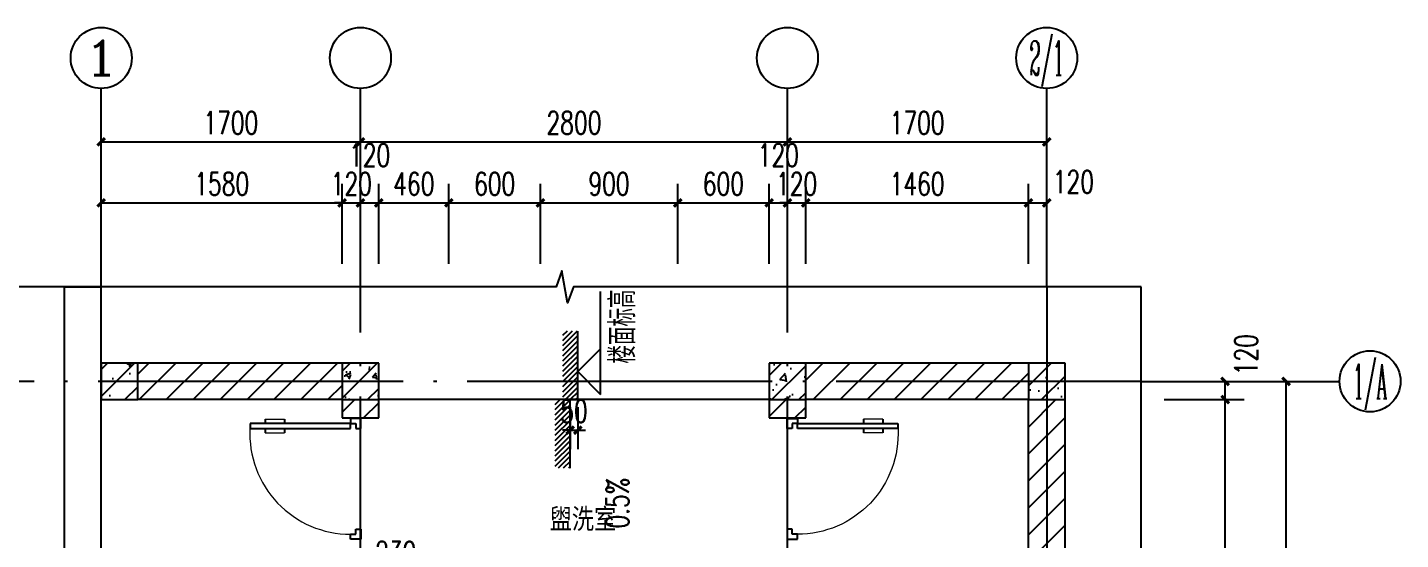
# Model space of a CAD drawing. Extents: x 14204718 to 16986381, y -1556765 to -15898.
# Drawn here: x 14931328 to 14940332, y -932006 to -928649 of the extents above; entities that cross this region are included whole.
import ezdxf
from ezdxf.enums import TextEntityAlignment as Align

# ---------------------------------------------------------------- set-up
doc = ezdxf.new("R2010")
doc.units = 0
doc.header["$LTSCALE"] = 1000
doc.header["$MEASUREMENT"] = 0
doc.linetypes.add('DOTE', pattern=[2.42, 2, -0.2, 0.02, -0.2])
for name, color, linetype in [('AXIS', 3, 'Continuous'), ('AXIS_TEXT', 7, 'Continuous'), ('COLUMN', 2, 'Continuous'), ('DIM_ELEV', 3, 'Continuous'), ('DIM_SYMB', 3, 'Continuous'), ('DOTE', 8, 'DOTE'), ('PUB_DIM', 3, 'Continuous'), ('PUB_HATCH', 8, 'Continuous'), ('PUB_TEXT', 7, 'Continuous'), ('TWT_DIM', 3, 'Continuous'), ('WALL', 9, 'Continuous'), ('WALL-PARAPET', 6, 'Continuous'), ('WINDOW', 4, 'Continuous'), ('填充', 251, 'Continuous'), ('看线', 149, 'Continuous')]:
    doc.layers.add(name, color=color, linetype=linetype)
doc.styles.add('_TCH_AXIS', font='COMPLEX', dxfattribs={"bigfont": 'GBCBIG'})
doc.styles.add('_TCH_DIM', font='SIMPLEX', dxfattribs={"bigfont": 'GBCBIG'})
doc.styles.add('_TCH_DIM_T3', font='SIMPLEX', dxfattribs={"width": 0.705882, "bigfont": 'GBCBIG'})
doc.styles.add('COMPLEX', font='COMPLEX')
doc.styles.add('YAYA', font='', dxfattribs={"width": 0.8, "height": 1})
doc.styles.get('YAYA').set_extended_font_data('SimSun')
doc.dimstyles.new('_TCH_ARCH&&50', dxfattribs={"dimtxt": 148.75, "dimasz": 50, "dimexe": 125, "dimexo": 150, "dimgap": 50, "dimtad": 1, "dimdec": 0, "dimzin": 0, "dimdsep": 46, "dimtxsty": '_TCH_DIM_T3', "dimblk": 'ARCHTICK', "dimcen": 0.09, "dimclrt": 7, "dimazin": 2, "dimtfac": 1, "dimtdec": 0, "dimtix": 1, "dimtmove": 2, "dimatfit": 3, "dimfxl": 0, "dimtolj": 1, "dimtzin": 0, "dimarcsym": 0})
doc.dimstyles.new('_TWT_ARCH&&50', dxfattribs={"dimtxt": 148.75, "dimasz": 50, "dimexe": 125, "dimexo": 150, "dimgap": 50, "dimtad": 1, "dimdec": 0, "dimzin": 0, "dimdsep": 46, "dimtxsty": '_TCH_DIM_T3', "dimblk": 'ARCHTICK', "dimcen": 0.09, "dimclrt": 7, "dimazin": 2, "dimtfac": 1, "dimtdec": 0, "dimtix": 1, "dimtmove": 2, "dimatfit": 3, "dimfxl": 0, "dimtolj": 1, "dimtzin": 0, "dimarcsym": 0})
pattern_1 = [(45, (0, 89.76), (-88.388383, 88.388383), [])]
pattern_2 = [(45, (0, 0), (-88.3883476, 88.3883476), []), (50, (0, 0), (358.6300913, -31.3760675), [37.5, -412.5]), (355, (0, 0), (-69.375667, 376.096067), [30, -330]), (100.4514, (29.9, -2.6), (289.254691, 344.719771), [31.870095, -350.571056]), (46.1842, (0, 100), (533.620524, -82.759507), [56.25, -618.75]), (96.6356, (44.47, 93.1), (467.331353, 487.058935), [47.805144, -525.8565]), (351.1842, (0, 100), (467.330973, 487.0593), [45, -495]), (21, (50, 75), (298.453526, -201.3094453), [37.5, -412.5]), (326, (50, 75), (121.657666, 362.5750225), [30, -330]), (71.4514, (74.87, 58.22), (420.111314, 161.265248), [31.870095, -350.571056]), (37.5, (0, 0), (6.0799277, 166.4469269), [0, -326, 0, -335, 0, -331.25]), (7.5, (0, 0), (131.5347687, 197.205856), [0, -191, 0, -318.5, 0, -126.25]), (327.5, (-111.5, 0), (266.9112181, -11.2774359), [0, -125, 0, -390, 0, -517.5]), (317.5, (-161.5, 0), (291.5930847, 50.052491), [0, -162.5, 0, -259, 0, -367.5])]

# ---------------------------------------------------------------- blocks, each defined once
blk = doc.blocks.new('A$C687E1119')
at = {"layer": '填充', "color": 148}
for p, q in [((100, 1778), (122, 1800)), ((100, 1710), (190, 1800)), ((100, 1643), (257, 1800)), ((100, 1576), (300, 1776)), ((100, 1508), (300, 1708)), ((100, 1441), (300, 1641)), ((100, 1374), (300, 1574)), ((100, 1306), (300, 1506)), ((100, 1239), (300, 1439)), ((100, 1172), (300, 1372)), ((100, 1104), (300, 1304)), ((100, 1037), (300, 1237)), ((100, 970), (300, 1170)), ((100, 902), (300, 1102)), ((0, 735), (300, 1035)), ((233, 900), (300, 967)), ((0, 870), (30, 900)), ((0, 802), (98, 900)), ((0, 667), (200, 867)), ((0, 600), (200, 800)), ((0, 533), (200, 733)), ((0, 465), (200, 665)), ((0, 398), (200, 598)), ((0, 331), (200, 531)), ((0, 263), (200, 463)), ((0, 196), (200, 396)), ((0, 129), (200, 329)), ((0, 61), (200, 261)), ((6, 0), (200, 194)), ((73, 0), (200, 127)), ((141, 0), (200, 59))]:
    blk.add_line(p, q, dxfattribs=at)
at = {"layer": '看线', "color": 104}
blk.add_lwpolyline([(100, 1800), (100, 900), (0, 900), (0, 0)], dxfattribs=at)
blk = doc.blocks.new('$DorLib2D$00000009')
for p, q in [((0.413, 0.905), (0.413, 0.081)), ((0.454, 0.905), (0.413, 0.905)), ((0.454, 0.081), (0.454, 0.905)), ((0.413, 0.782), (0.378, 0.782)), ((0.489, 0.782), (0.454, 0.782)), ((0.413, 0.624), (0.378, 0.624)), ((0.489, 0.624), (0.454, 0.624)), ((-0.494, 0.081), (-0.453, 0.081)), ((-0.494, -0.002), (-0.494, 0.081)), ((-0.453, 0.081), (-0.453, 0.039)), ((-0.453, 0.039), (-0.412, 0.039)), ((-0.412, 0.039), (-0.412, -0.002)), ((0.413, 0.081), (0.454, 0.081)), ((0.454, 0.039), (0.413, 0.039)), ((0.413, 0.039), (0.413, -0.002)), ((0.495, 0.081), (0.454, 0.081)), ((0.454, 0.081), (0.454, 0.039)), ((0.495, -0.002), (0.495, 0.081)), ((-0.494, -0.002), (-0.494, -0.002)), ((-0.412, -0.002), (-0.494, -0.002)), ((0.413, -0.002), (0.495, -0.002)), ((0.495, -0.002), (0.495, -0.002))]:
    blk.add_line(p, q)
at = {"lineweight": 13}
for p, q in [((0.378, 0.782), (0.378, 0.624)), ((0.489, 0.782), (0.489, 0.624))]:
    blk.add_line(p, q, dxfattribs=at)
blk.add_arc((0.372, 0.082), 0.825, 87.134, 180.0717, dxfattribs=at)
blk = doc.blocks.new('_ArchTick')
at = {"color": 0, "linetype": 'ByBlock', "const_width": 0.4}
blk.add_lwpolyline([(-0.5, -0.5), (0.5, 0.5)], dxfattribs=at)
blk = doc.blocks.new('*D428')
at = {"layer": 'AXIS', "color": 0, "lineweight": -2}
for p, q in [((14936311.8, -930199.4), (14936311.8, -929274.4)), ((14938011.8, -930199.4), (14938011.8, -929274.4)), ((14936311.8, -929399.4), (14938011.8, -929399.4))]:
    blk.add_line(p, q, dxfattribs=at)
at = {"layer": 'Defpoints', "color": 0}
for p in [(14938011.8, -929399.4), (14936311.8, -930349.4), (14938011.8, -930349.4)]:
    blk.add_point(p, dxfattribs=at)
at = {"layer": 'AXIS', "color": 0, "lineweight": -2, "xscale": 50, "yscale": 50, "zscale": 50, "rotation": 180}
blk.add_blockref('_ArchTick', (14936311.8, -929399.4), dxfattribs=at)
at = {"layer": 'AXIS', "color": 0, "lineweight": -2, "xscale": 50, "yscale": 50, "zscale": 50}
blk.add_blockref('_ArchTick', (14938011.8, -929399.4), dxfattribs=at)
at = {"layer": 'AXIS', "color": 7, "insert": (14937161.8, -929275), "char_height": 148.75, "attachment_point": 5, "style": '_TCH_DIM_T3'}
blk.add_mtext('\\A1;1700', dxfattribs=at)
blk = doc.blocks.new('*D429')
at = {"layer": 'AXIS', "color": 0, "lineweight": -2}
for p, q in [((14933511.8, -930199.4), (14933511.8, -929274.4)), ((14936311.8, -930199.4), (14936311.8, -929274.4)), ((14933511.8, -929399.4), (14936311.8, -929399.4))]:
    blk.add_line(p, q, dxfattribs=at)
at = {"layer": 'Defpoints', "color": 0}
for p in [(14936311.8, -929399.4), (14933511.8, -930349.4), (14936311.8, -930349.4)]:
    blk.add_point(p, dxfattribs=at)
at = {"layer": 'AXIS', "color": 0, "lineweight": -2, "xscale": 50, "yscale": 50, "zscale": 50, "rotation": 180}
blk.add_blockref('_ArchTick', (14933511.8, -929399.4), dxfattribs=at)
at = {"layer": 'AXIS', "color": 0, "lineweight": -2, "xscale": 50, "yscale": 50, "zscale": 50}
blk.add_blockref('_ArchTick', (14936311.8, -929399.4), dxfattribs=at)
at = {"layer": 'AXIS', "color": 7, "insert": (14934911.8, -929275), "char_height": 148.75, "attachment_point": 5, "style": '_TCH_DIM_T3'}
blk.add_mtext('\\A1;2800', dxfattribs=at)
blk = doc.blocks.new('*D430')
at = {"layer": 'AXIS', "color": 0, "lineweight": -2}
for p, q in [((14931811.8, -930199.4), (14931811.8, -929274.4)), ((14933511.8, -930199.4), (14933511.8, -929274.4)), ((14931811.8, -929399.4), (14933511.8, -929399.4))]:
    blk.add_line(p, q, dxfattribs=at)
at = {"layer": 'Defpoints', "color": 0}
for p in [(14933511.8, -929399.4), (14931811.8, -930349.4), (14933511.8, -930349.4)]:
    blk.add_point(p, dxfattribs=at)
at = {"layer": 'AXIS', "color": 0, "lineweight": -2, "xscale": 50, "yscale": 50, "zscale": 50, "rotation": 180}
blk.add_blockref('_ArchTick', (14931811.8, -929399.4), dxfattribs=at)
at = {"layer": 'AXIS', "color": 0, "lineweight": -2, "xscale": 50, "yscale": 50, "zscale": 50}
blk.add_blockref('_ArchTick', (14933511.8, -929399.4), dxfattribs=at)
at = {"layer": 'AXIS', "color": 7, "insert": (14932661.8, -929275), "char_height": 148.75, "attachment_point": 5, "style": '_TCH_DIM_T3'}
blk.add_mtext('\\A1;1700', dxfattribs=at)
blk = doc.blocks.new('*D431')
at = {"layer": 'AXIS', "color": 0, "lineweight": -2}
for p, q in [((14937891.8, -930199.4), (14937891.8, -929674.4)), ((14938011.8, -930199.4), (14938011.8, -929674.4)), ((14937891.8, -929799.4), (14938011.8, -929799.4))]:
    blk.add_line(p, q, dxfattribs=at)
at = {"layer": 'Defpoints', "color": 0}
for p in [(14938011.8, -929799.4), (14937891.8, -930349.4), (14938011.8, -930349.4)]:
    blk.add_point(p, dxfattribs=at)
at = {"layer": 'AXIS', "color": 0, "lineweight": -2, "xscale": 50, "yscale": 50, "zscale": 50, "rotation": 180}
blk.add_blockref('_ArchTick', (14937891.8, -929799.4), dxfattribs=at)
at = {"layer": 'AXIS', "color": 0, "lineweight": -2, "xscale": 50, "yscale": 50, "zscale": 50}
blk.add_blockref('_ArchTick', (14938011.8, -929799.4), dxfattribs=at)
at = {"layer": 'AXIS', "color": 7, "insert": (14938186.8, -929661.9), "char_height": 148.75, "attachment_point": 5, "style": '_TCH_DIM_T3'}
blk.add_mtext('\\A1;120', dxfattribs=at)
blk = doc.blocks.new('*D432')
at = {"layer": 'AXIS', "color": 0, "lineweight": -2}
for p, q in [((14936431.8, -930199.4), (14936431.8, -929674.4)), ((14937891.8, -930199.4), (14937891.8, -929674.4)), ((14936431.8, -929799.4), (14937891.8, -929799.4))]:
    blk.add_line(p, q, dxfattribs=at)
at = {"layer": 'Defpoints', "color": 0}
for p in [(14937891.8, -929799.4), (14936431.8, -930349.4), (14937891.8, -930349.4)]:
    blk.add_point(p, dxfattribs=at)
at = {"layer": 'AXIS', "color": 0, "lineweight": -2, "xscale": 50, "yscale": 50, "zscale": 50, "rotation": 180}
blk.add_blockref('_ArchTick', (14936431.8, -929799.4), dxfattribs=at)
at = {"layer": 'AXIS', "color": 0, "lineweight": -2, "xscale": 50, "yscale": 50, "zscale": 50}
blk.add_blockref('_ArchTick', (14937891.8, -929799.4), dxfattribs=at)
at = {"layer": 'AXIS', "color": 7, "insert": (14937161.8, -929675), "char_height": 148.75, "attachment_point": 5, "style": '_TCH_DIM_T3'}
blk.add_mtext('\\A1;1460', dxfattribs=at)
blk = doc.blocks.new('*D433')
at = {"layer": 'AXIS', "color": 0, "lineweight": -2}
for p, q in [((14936311.8, -930199.4), (14936311.8, -929674.4)), ((14936431.8, -930199.4), (14936431.8, -929674.4)), ((14936311.8, -929799.4), (14936261.8, -929799.4)), ((14936311.8, -929799.4), (14936431.8, -929799.4)), ((14936431.8, -929799.4), (14936481.8, -929799.4))]:
    blk.add_line(p, q, dxfattribs=at)
at = {"layer": 'Defpoints', "color": 0}
for p in [(14936431.8, -929799.4), (14936311.8, -930349.4), (14936431.8, -930349.4)]:
    blk.add_point(p, dxfattribs=at)
at = {"layer": 'AXIS', "color": 0, "lineweight": -2, "xscale": 50, "yscale": 50, "zscale": 50}
blk.add_blockref('_ArchTick', (14936311.8, -929799.4), dxfattribs=at)
at = {"layer": 'AXIS', "color": 0, "lineweight": -2, "xscale": 50, "yscale": 50, "zscale": 50, "rotation": 180}
blk.add_blockref('_ArchTick', (14936431.8, -929799.4), dxfattribs=at)
at = {"layer": 'AXIS', "color": 7, "insert": (14936371.8, -929675), "char_height": 148.75, "attachment_point": 5, "style": '_TCH_DIM_T3'}
blk.add_mtext('\\A1;120', dxfattribs=at)
blk = doc.blocks.new('*D434')
at = {"layer": 'AXIS', "color": 0, "lineweight": -2}
for p, q in [((14936191.8, -930199.4), (14936191.8, -929674.4)), ((14936311.8, -930199.4), (14936311.8, -929674.4)), ((14936191.8, -929799.4), (14936311.8, -929799.4))]:
    blk.add_line(p, q, dxfattribs=at)
at = {"layer": 'Defpoints', "color": 0}
for p in [(14936311.8, -929799.4), (14936191.8, -930349.4), (14936311.8, -930349.4)]:
    blk.add_point(p, dxfattribs=at)
at = {"layer": 'AXIS', "color": 0, "lineweight": -2, "xscale": 50, "yscale": 50, "zscale": 50, "rotation": 180}
blk.add_blockref('_ArchTick', (14936191.8, -929799.4), dxfattribs=at)
at = {"layer": 'AXIS', "color": 0, "lineweight": -2, "xscale": 50, "yscale": 50, "zscale": 50}
blk.add_blockref('_ArchTick', (14936311.8, -929799.4), dxfattribs=at)
at = {"layer": 'AXIS', "color": 7, "insert": (14936251.8, -929486.9), "char_height": 148.75, "attachment_point": 5, "style": '_TCH_DIM_T3'}
blk.add_mtext('\\A1;120', dxfattribs=at)
blk = doc.blocks.new('*D435')
at = {"layer": 'AXIS', "color": 0, "lineweight": -2}
for p, q in [((14935591.8, -930199.4), (14935591.8, -929674.4)), ((14936191.8, -930199.4), (14936191.8, -929674.4)), ((14935591.8, -929799.4), (14936191.8, -929799.4))]:
    blk.add_line(p, q, dxfattribs=at)
at = {"layer": 'Defpoints', "color": 0}
for p in [(14936191.8, -929799.4), (14935591.8, -930349.4), (14936191.8, -930349.4)]:
    blk.add_point(p, dxfattribs=at)
at = {"layer": 'AXIS', "color": 0, "lineweight": -2, "xscale": 50, "yscale": 50, "zscale": 50, "rotation": 180}
blk.add_blockref('_ArchTick', (14935591.8, -929799.4), dxfattribs=at)
at = {"layer": 'AXIS', "color": 0, "lineweight": -2, "xscale": 50, "yscale": 50, "zscale": 50}
blk.add_blockref('_ArchTick', (14936191.8, -929799.4), dxfattribs=at)
at = {"layer": 'AXIS', "color": 7, "insert": (14935891.8, -929675), "char_height": 148.75, "attachment_point": 5, "style": '_TCH_DIM_T3'}
blk.add_mtext('\\A1;600', dxfattribs=at)
blk = doc.blocks.new('*D436')
at = {"layer": 'AXIS', "color": 0, "lineweight": -2}
for p, q in [((14934691.8, -930199.4), (14934691.8, -929674.4)), ((14935591.8, -930199.4), (14935591.8, -929674.4)), ((14934691.8, -929799.4), (14935591.8, -929799.4))]:
    blk.add_line(p, q, dxfattribs=at)
at = {"layer": 'Defpoints', "color": 0}
for p in [(14935591.8, -929799.4), (14934691.8, -930349.4), (14935591.8, -930349.4)]:
    blk.add_point(p, dxfattribs=at)
at = {"layer": 'AXIS', "color": 0, "lineweight": -2, "xscale": 50, "yscale": 50, "zscale": 50, "rotation": 180}
blk.add_blockref('_ArchTick', (14934691.8, -929799.4), dxfattribs=at)
at = {"layer": 'AXIS', "color": 0, "lineweight": -2, "xscale": 50, "yscale": 50, "zscale": 50}
blk.add_blockref('_ArchTick', (14935591.8, -929799.4), dxfattribs=at)
at = {"layer": 'AXIS', "color": 7, "insert": (14935141.8, -929675), "char_height": 148.75, "attachment_point": 5, "style": '_TCH_DIM_T3'}
blk.add_mtext('\\A1;900', dxfattribs=at)
blk = doc.blocks.new('*D437')
at = {"layer": 'AXIS', "color": 0, "lineweight": -2}
for p, q in [((14934091.8, -930199.4), (14934091.8, -929674.4)), ((14934691.8, -930199.4), (14934691.8, -929674.4)), ((14934091.8, -929799.4), (14934691.8, -929799.4))]:
    blk.add_line(p, q, dxfattribs=at)
at = {"layer": 'Defpoints', "color": 0}
for p in [(14934691.8, -929799.4), (14934091.8, -930349.4), (14934691.8, -930349.4)]:
    blk.add_point(p, dxfattribs=at)
at = {"layer": 'AXIS', "color": 0, "lineweight": -2, "xscale": 50, "yscale": 50, "zscale": 50, "rotation": 180}
blk.add_blockref('_ArchTick', (14934091.8, -929799.4), dxfattribs=at)
at = {"layer": 'AXIS', "color": 0, "lineweight": -2, "xscale": 50, "yscale": 50, "zscale": 50}
blk.add_blockref('_ArchTick', (14934691.8, -929799.4), dxfattribs=at)
at = {"layer": 'AXIS', "color": 7, "insert": (14934391.8, -929675), "char_height": 148.75, "attachment_point": 5, "style": '_TCH_DIM_T3'}
blk.add_mtext('\\A1;600', dxfattribs=at)
blk = doc.blocks.new('*D438')
at = {"layer": 'AXIS', "color": 0, "lineweight": -2}
for p, q in [((14933631.8, -930199.4), (14933631.8, -929674.4)), ((14934091.8, -930199.4), (14934091.8, -929674.4)), ((14933631.8, -929799.4), (14934091.8, -929799.4))]:
    blk.add_line(p, q, dxfattribs=at)
at = {"layer": 'Defpoints', "color": 0}
for p in [(14934091.8, -929799.4), (14933631.8, -930349.4), (14934091.8, -930349.4)]:
    blk.add_point(p, dxfattribs=at)
at = {"layer": 'AXIS', "color": 0, "lineweight": -2, "xscale": 50, "yscale": 50, "zscale": 50, "rotation": 180}
blk.add_blockref('_ArchTick', (14933631.8, -929799.4), dxfattribs=at)
at = {"layer": 'AXIS', "color": 0, "lineweight": -2, "xscale": 50, "yscale": 50, "zscale": 50}
blk.add_blockref('_ArchTick', (14934091.8, -929799.4), dxfattribs=at)
at = {"layer": 'AXIS', "color": 7, "insert": (14933861.8, -929675), "char_height": 148.75, "attachment_point": 5, "style": '_TCH_DIM_T3'}
blk.add_mtext('\\A1;460', dxfattribs=at)
blk = doc.blocks.new('*D439')
at = {"layer": 'AXIS', "color": 0, "lineweight": -2}
for p, q in [((14933511.8, -930199.4), (14933511.8, -929674.4)), ((14933631.8, -930199.4), (14933631.8, -929674.4)), ((14933511.8, -929799.4), (14933631.8, -929799.4))]:
    blk.add_line(p, q, dxfattribs=at)
at = {"layer": 'Defpoints', "color": 0}
for p in [(14933631.8, -929799.4), (14933511.8, -930349.4), (14933631.8, -930349.4)]:
    blk.add_point(p, dxfattribs=at)
at = {"layer": 'AXIS', "color": 0, "lineweight": -2, "xscale": 50, "yscale": 50, "zscale": 50, "rotation": 180}
blk.add_blockref('_ArchTick', (14933511.8, -929799.4), dxfattribs=at)
at = {"layer": 'AXIS', "color": 0, "lineweight": -2, "xscale": 50, "yscale": 50, "zscale": 50}
blk.add_blockref('_ArchTick', (14933631.8, -929799.4), dxfattribs=at)
at = {"layer": 'AXIS', "color": 7, "insert": (14933571.8, -929486.9), "char_height": 148.75, "attachment_point": 5, "style": '_TCH_DIM_T3'}
blk.add_mtext('\\A1;120', dxfattribs=at)
blk = doc.blocks.new('*D440')
at = {"layer": 'AXIS', "color": 0, "lineweight": -2}
for p, q in [((14933391.8, -930199.4), (14933391.8, -929674.4)), ((14933511.8, -930199.4), (14933511.8, -929674.4)), ((14933391.8, -929799.4), (14933341.8, -929799.4)), ((14933391.8, -929799.4), (14933511.8, -929799.4)), ((14933511.8, -929799.4), (14933561.8, -929799.4))]:
    blk.add_line(p, q, dxfattribs=at)
at = {"layer": 'Defpoints', "color": 0}
for p in [(14933511.8, -929799.4), (14933391.8, -930349.4), (14933511.8, -930349.4)]:
    blk.add_point(p, dxfattribs=at)
at = {"layer": 'AXIS', "color": 0, "lineweight": -2, "xscale": 50, "yscale": 50, "zscale": 50}
blk.add_blockref('_ArchTick', (14933391.8, -929799.4), dxfattribs=at)
at = {"layer": 'AXIS', "color": 0, "lineweight": -2, "xscale": 50, "yscale": 50, "zscale": 50, "rotation": 180}
blk.add_blockref('_ArchTick', (14933511.8, -929799.4), dxfattribs=at)
at = {"layer": 'AXIS', "color": 7, "insert": (14933451.8, -929675), "char_height": 148.75, "attachment_point": 5, "style": '_TCH_DIM_T3'}
blk.add_mtext('\\A1;120', dxfattribs=at)
blk = doc.blocks.new('*D441')
at = {"layer": 'AXIS', "color": 0, "lineweight": -2}
for p, q in [((14931811.8, -930199.4), (14931811.8, -929674.4)), ((14933391.8, -930199.4), (14933391.8, -929674.4)), ((14931811.8, -929799.4), (14933391.8, -929799.4))]:
    blk.add_line(p, q, dxfattribs=at)
at = {"layer": 'Defpoints', "color": 0}
for p in [(14933391.8, -929799.4), (14931811.8, -930349.4), (14933391.8, -930349.4)]:
    blk.add_point(p, dxfattribs=at)
at = {"layer": 'AXIS', "color": 0, "lineweight": -2, "xscale": 50, "yscale": 50, "zscale": 50, "rotation": 180}
blk.add_blockref('_ArchTick', (14931811.8, -929799.4), dxfattribs=at)
at = {"layer": 'AXIS', "color": 0, "lineweight": -2, "xscale": 50, "yscale": 50, "zscale": 50}
blk.add_blockref('_ArchTick', (14933391.8, -929799.4), dxfattribs=at)
at = {"layer": 'AXIS', "color": 7, "insert": (14932601.8, -929675), "char_height": 148.75, "attachment_point": 5, "style": '_TCH_DIM_T3'}
blk.add_mtext('\\A1;1580', dxfattribs=at)
blk = doc.blocks.new('*D449')
at = {"layer": 'AXIS', "color": 0, "lineweight": -2}
for p, q in [((14938781.8, -930969.4), (14939706.8, -930969.4)), ((14939581.8, -936069.4), (14939581.8, -930969.4)), ((14938781.8, -936069.4), (14939706.8, -936069.4))]:
    blk.add_line(p, q, dxfattribs=at)
at = {"layer": 'Defpoints', "color": 0}
for p in [(14938631.8, -930969.4), (14939581.8, -930969.4), (14938631.8, -936069.4)]:
    blk.add_point(p, dxfattribs=at)
at = {"layer": 'AXIS', "color": 0, "lineweight": -2, "xscale": 50, "yscale": 50, "zscale": 50}
for p, rotation in [((14939581.8, -930969.4), 90), ((14939581.8, -936069.4), 270)]:
    blk.add_blockref('_ArchTick', p, dxfattribs=dict(at, rotation=rotation))
at = {"layer": 'AXIS', "color": 7, "insert": (14939457.4, -933519.4), "char_height": 148.75, "attachment_point": 5, "rotation": 90, "style": '_TCH_DIM_T3'}
blk.add_mtext('\\A1;5100', dxfattribs=at)
blk = doc.blocks.new('*D456')
at = {"layer": 'AXIS', "color": 0, "lineweight": -2}
for p, q in [((14938781.8, -931089.4), (14939306.8, -931089.4)), ((14939181.8, -933549.4), (14939181.8, -931089.4)), ((14938781.8, -933549.4), (14939306.8, -933549.4))]:
    blk.add_line(p, q, dxfattribs=at)
at = {"layer": 'Defpoints', "color": 0}
for p in [(14938631.8, -931089.4), (14939181.8, -931089.4), (14938631.8, -933549.4)]:
    blk.add_point(p, dxfattribs=at)
at = {"layer": 'AXIS', "color": 0, "lineweight": -2, "xscale": 50, "yscale": 50, "zscale": 50}
for p, rotation in [((14939181.8, -931089.4), 90), ((14939181.8, -933549.4), 270)]:
    blk.add_blockref('_ArchTick', p, dxfattribs=dict(at, rotation=rotation))
at = {"layer": 'AXIS', "color": 7, "insert": (14939057.4, -932319.4), "char_height": 148.75, "attachment_point": 5, "rotation": 90, "style": '_TCH_DIM_T3'}
blk.add_mtext('\\A1;2460', dxfattribs=at)
blk = doc.blocks.new('*D457')
at = {"layer": 'AXIS', "color": 0, "lineweight": -2}
for p, q in [((14938781.8, -930969.4), (14939306.8, -930969.4)), ((14939181.8, -931089.4), (14939181.8, -930969.4)), ((14938781.8, -931089.4), (14939306.8, -931089.4))]:
    blk.add_line(p, q, dxfattribs=at)
at = {"layer": 'Defpoints', "color": 0}
for p in [(14938631.8, -930969.4), (14939181.8, -930969.4), (14938631.8, -931089.4)]:
    blk.add_point(p, dxfattribs=at)
at = {"layer": 'AXIS', "color": 0, "lineweight": -2, "xscale": 50, "yscale": 50, "zscale": 50}
for p, rotation in [((14939181.8, -930969.4), 90), ((14939181.8, -931089.4), 270)]:
    blk.add_blockref('_ArchTick', p, dxfattribs=dict(at, rotation=rotation))
at = {"layer": 'AXIS', "color": 7, "insert": (14939319.3, -930794.4), "char_height": 148.75, "attachment_point": 5, "rotation": 90, "style": '_TCH_DIM_T3'}
blk.add_mtext('\\A1;120', dxfattribs=at)
blk = doc.blocks.new('*D472')
at = {"layer": 'Defpoints', "color": 0}
for p in [(14934886.8, -930989.4), (14934936.8, -930989.4), (14934936.8, -931289.4)]:
    blk.add_point(p, dxfattribs=at)
at = {"layer": 'PUB_DIM', "color": 0, "lineweight": -2}
for p, q in [((14934886.8, -931139.4), (14934886.8, -931414.4)), ((14934936.8, -931139.4), (14934936.8, -931414.4)), ((14934886.8, -931289.4), (14934836.8, -931289.4)), ((14934886.8, -931289.4), (14934936.8, -931289.4)), ((14934936.8, -931289.4), (14934986.8, -931289.4))]:
    blk.add_line(p, q, dxfattribs=at)
at = {"layer": 'PUB_DIM', "color": 0, "lineweight": -2, "xscale": 50, "yscale": 50, "zscale": 50}
blk.add_blockref('_ArchTick', (14934886.8, -931289.4), dxfattribs=at)
at = {"layer": 'PUB_DIM', "color": 0, "lineweight": -2, "xscale": 50, "yscale": 50, "zscale": 50, "rotation": 180}
blk.add_blockref('_ArchTick', (14934936.8, -931289.4), dxfattribs=at)
at = {"layer": 'PUB_DIM', "color": 7, "insert": (14934911.8, -931165), "char_height": 148.75, "attachment_point": 5, "style": '_TCH_DIM_T3'}
blk.add_mtext('\\A1;50', dxfattribs=at)
blk = doc.blocks.new('*D477')
at = {"layer": 'Defpoints', "color": 0}
for p in [(14933861.8, -932230.2), (14933631.8, -932671.4), (14933861.8, -932671.4)]:
    blk.add_point(p, dxfattribs=at)
at = {"layer": 'TWT_DIM', "color": 0, "lineweight": -2}
for p, q in [((14933631.8, -932521.4), (14933631.8, -932105.2)), ((14933861.8, -932521.4), (14933861.8, -932105.2)), ((14933631.8, -932230.2), (14933861.8, -932230.2))]:
    blk.add_line(p, q, dxfattribs=at)
at = {"layer": 'TWT_DIM', "color": 0, "lineweight": -2, "xscale": 50, "yscale": 50, "zscale": 50, "rotation": 180}
blk.add_blockref('_ArchTick', (14933631.8, -932230.2), dxfattribs=at)
at = {"layer": 'TWT_DIM', "color": 0, "lineweight": -2, "xscale": 50, "yscale": 50, "zscale": 50}
blk.add_blockref('_ArchTick', (14933861.8, -932230.2), dxfattribs=at)
at = {"layer": 'TWT_DIM', "color": 7, "insert": (14933743, -932092.7), "char_height": 148.75, "attachment_point": 5, "style": '_TCH_DIM_T3'}
blk.add_mtext('\\A1;230', dxfattribs=at)
blk = doc.blocks.new('_AXISO')
blk.add_circle((0, 0), 0.5)
at = {"layer": 'AXIS_TEXT', "style": 'COMPLEX', "width": 1.041667}
blk.add_attdef('A', text='', height=0.56, dxfattribs=at).set_placement((-0.25, -0.28), (0.25, -0.28), align=Align.FIT)

msp = doc.modelspace()

# ---------------------------------------------------------------- hatches: boundary and pattern name
at = {"layer": 'PUB_HATCH'}
h = msp.add_hatch(dxfattribs=at)
h.set_pattern_fill('钢筋混凝土', color=256, scale=50, style=0)
h.set_pattern_definition(pattern_2)
h.paths.add_polyline_path([(14931811.8, -931089.4), (14932051.8, -931089.4), (14932051.8, -930849.4), (14931811.8, -930849.4)])
h = msp.add_hatch(dxfattribs=at)
h.set_pattern_fill('普通砖', color=256, scale=50, style=0)
h.set_pattern_definition(pattern_1)
h.paths.add_polyline_path([(14932051.8, -930849.4), (14932051.8, -931089.4), (14933391.8, -931089.4), (14933391.8, -930849.4)])
h = msp.add_hatch(dxfattribs=at)
h.set_pattern_fill('钢筋混凝土', color=256, scale=50, style=0)
h.set_pattern_definition(pattern_2)
h.paths.add_polyline_path([(14933391.8, -931089.4), (14933631.8, -931089.4), (14933631.8, -930849.4), (14933391.8, -930849.4)])
h = msp.add_hatch(dxfattribs=at)
h.set_pattern_fill('钢筋混凝土', color=256, scale=50, style=0)
h.set_pattern_definition(pattern_2)
h.paths.add_polyline_path([(14936191.8, -931089.4), (14936431.8, -931089.4), (14936431.8, -930849.4), (14936191.8, -930849.4)])
h = msp.add_hatch(dxfattribs=at)
h.set_pattern_fill('普通砖', color=256, scale=50, style=0)
h.set_pattern_definition(pattern_1)
h.paths.add_polyline_path([(14936431.8, -930849.4), (14936431.8, -931089.4), (14937891.8, -931089.4), (14937891.8, -930849.4)])
h = msp.add_hatch(dxfattribs=at)
h.set_pattern_fill('钢筋混凝土', color=256, scale=50, style=0)
h.set_pattern_definition(pattern_2)
h.paths.add_polyline_path([(14937891.8, -931089.4), (14938131.8, -931089.4), (14938131.8, -930849.4), (14937891.8, -930849.4)])
h = msp.add_hatch(dxfattribs=at)
h.set_pattern_fill('普通砖', color=256, scale=50, style=0)
h.set_pattern_definition(pattern_1)
h.paths.add_polyline_path([(14933631.8, -931089.4), (14933391.8, -931089.4), (14933391.8, -931209.4), (14933631.8, -931209.4)])
h = msp.add_hatch(dxfattribs=at)
h.set_pattern_fill('普通砖', color=256, scale=50, style=0)
h.set_pattern_definition(pattern_1)
h.paths.add_polyline_path([(14936431.8, -931089.4), (14936191.8, -931089.4), (14936191.8, -931209.4), (14936431.8, -931209.4)])
h = msp.add_hatch(dxfattribs=at)
h.set_pattern_fill('普通砖', color=256, scale=50, style=0)
h.set_pattern_definition(pattern_1)
h.paths.add_polyline_path([(14938131.8, -931089.4), (14937891.8, -931089.4), (14937891.8, -936069.4), (14938131.8, -936069.4)])

# ---------------------------------------------------------------- linework, layer by layer
at = {"layer": 'AXIS'}
for p, q in [((14931811.8, -930349.4), (14931811.8, -929049.4)), ((14933511.8, -930349.4), (14933511.8, -929049.4)), ((14936311.8, -930349.4), (14936311.8, -929049.4)), ((14938011.8, -930349.4), (14938011.8, -929049.4)), ((14938631.8, -930969.4), (14939931.8, -930969.4))]:
    msp.add_line(p, q, dxfattribs=at)
at = {"layer": 'COLUMN'}
for p, q in [((14932051.8, -930849.4), (14931811.8, -930849.4)), ((14931811.8, -930849.4), (14931811.8, -931089.4)), ((14932051.8, -931089.4), (14932051.8, -930849.4)), ((14933631.8, -930849.4), (14933391.8, -930849.4)), ((14933391.8, -930849.4), (14933391.8, -931089.4)), ((14933631.8, -931089.4), (14933631.8, -930849.4)), ((14936431.8, -930849.4), (14936191.8, -930849.4)), ((14936191.8, -930849.4), (14936191.8, -931089.4)), ((14936431.8, -931089.4), (14936431.8, -930849.4)), ((14938131.8, -930849.4), (14937891.8, -930849.4)), ((14937891.8, -930849.4), (14937891.8, -931089.4)), ((14938131.8, -931089.4), (14938131.8, -930849.4)), ((14931811.8, -931089.4), (14932051.8, -931089.4)), ((14933391.8, -931089.4), (14933631.8, -931089.4)), ((14936191.8, -931089.4), (14936431.8, -931089.4)), ((14937891.8, -931089.4), (14938131.8, -931089.4))]:
    msp.add_line(p, q, dxfattribs=at)
at = {"layer": 'DIM_ELEV'}
for p, q in [((14935086.8, -931055.8), (14935086.8, -930380.1)), ((14934936.8, -930905.8), (14935086.8, -930755.8)), ((14934936.8, -930905.8), (14935086.8, -931055.8))]:
    msp.add_line(p, q, dxfattribs=at)
at = {"layer": 'DIM_SYMB'}
for points in [[(14938631.8, -930349.4), (14934908, -930349.4), (14934869.8, -930454.4), (14934832.8, -930244.4), (14934795.5, -930349.4), (14931071.8, -930349.4)], [(14938631.8, -936809.4), (14938631.8, -933635.7), (14938526.8, -933597.4), (14938736.8, -933560.4), (14938631.8, -933523.2), (14938631.8, -930349.4)]]:
    msp.add_lwpolyline(points, dxfattribs=at)
msp.add_lwpolyline([(14935324.4, -931465, 0, 0, 0), (14935324.4, -931915, 40, 0, 0), (14935324.4, -932065, 0, 0, 0)], format="xyseb", dxfattribs=at)
at = {"layer": 'DOTE'}
for p, q in [((14931811.8, -936809.4, 400), (14931811.8, -930349.4, 400)), ((14933511.8, -933069.4, 400), (14933511.8, -930349.4, 400)), ((14936311.8, -933069.4, 400), (14936311.8, -930349.4, 400)), ((14938011.8, -930349.4, 400), (14938011.8, -936809.4, 400)), ((14938631.8, -930969.4, 400), (14931071.8, -930969.4, 400))]:
    msp.add_line(p, q, dxfattribs=at)
at = {"layer": 'WALL'}
for p, q in [((14933391.8, -930849.4), (14932051.8, -930849.4)), ((14937891.8, -930849.4), (14936431.8, -930849.4)), ((14933391.8, -931089.4), (14932051.8, -931089.4)), ((14933391.8, -931089.4), (14933391.8, -931209.4)), ((14933631.8, -931209.4), (14933631.8, -931089.4)), ((14936191.8, -931089.4), (14936191.8, -931209.4)), ((14936431.8, -931209.4), (14936431.8, -931089.4)), ((14937891.8, -931089.4), (14936431.8, -931089.4)), ((14937891.8, -936069.4), (14937891.8, -931089.4)), ((14938131.8, -936069.4), (14938131.8, -931089.4)), ((14933391.8, -931209.4), (14933631.8, -931209.4)), ((14936191.8, -931209.4), (14936431.8, -931209.4))]:
    msp.add_line(p, q, dxfattribs=at)
at = {"layer": 'WALL-PARAPET'}
for p, q in [((14931571.8, -930969.4), (14931571.8, -930349.4)), ((14931571.8, -930349.4), (14931811.8, -930349.4)), ((14931811.8, -930849.4), (14931811.8, -930349.4)), ((14931571.8, -936309.4), (14931571.8, -930969.4)), ((14931811.8, -936069.4), (14931811.8, -931089.4))]:
    msp.add_line(p, q, dxfattribs=at)
at = {"layer": 'WINDOW'}
msp.add_line((14936191.8, -931089.4, 400), (14933631.8, -931089.4, 400), dxfattribs=at)

# ---------------------------------------------------------------- block references
at = {"extrusion": (0, 0, -1), "xscale": -0.5, "yscale": 0.5, "zscale": -0.5, "rotation": 180}
msp.add_blockref('A$C687E1119', (-14934936.8, -930639.4, -400), dxfattribs=at)
at = {"layer": 'AXIS'}
ref = msp.add_blockref('_AXISO', (14931811.8, -928849.4), dxfattribs=dict(at, xscale=400, yscale=400, zscale=400))
ref.add_attrib('A', '1', dxfattribs={"layer": 'AXIS_TEXT', "ltscale": 0.5, "height": 226.3, "style": '_TCH_AXIS', "width": 2.333333}).set_placement((14931698.6, -928962.5), (14931924.9, -928962.5), align=Align.FIT)
at = {"layer": 'AXIS', "xscale": 400, "yscale": 400, "zscale": 400}
for p in [(14933511.8, -928849.4), (14936311.8, -928849.4)]:
    msp.add_blockref('_AXISO', p, dxfattribs=at)
at = {"layer": 'AXIS'}
ref = msp.add_blockref('_AXISO', (14938011.8, -928849.4), dxfattribs=dict(at, xscale=400, yscale=400, zscale=400))
ref.add_attrib('A', '2/1', dxfattribs={"layer": 'AXIS_TEXT', "ltscale": 0.5, "height": 226.27, "style": '_TCH_AXIS', "width": 0.411765}).set_placement((14937898.6, -928962.5), (14938124.9, -928962.5), align=Align.FIT)
ref = msp.add_blockref('_AXISO', (14940131.8, -930969.4), dxfattribs=dict(at, xscale=400, yscale=400, zscale=400))
ref.add_attrib('A', '1/A', dxfattribs={"layer": 'AXIS_TEXT', "ltscale": 0.5, "height": 226.27, "style": '_TCH_AXIS', "width": 0.381818}).set_placement((14940018.6, -931082.5), (14940244.9, -931082.5), align=Align.FIT)
at = {"layer": 'WINDOW', "xscale": 800, "zscale": 800, "rotation": 90}
for p, yscale in [((14933511.8, -931609.4), 800), ((14936311.8, -931609.4), -800)]:
    msp.add_blockref('$DorLib2D$00000009', p, dxfattribs=dict(at, yscale=yscale))

# ---------------------------------------------------------------- texts
at = {"layer": 'PUB_TEXT', "style": '_TCH_DIM'}
msp.add_text('楼面标高', height=168.79, rotation=90, dxfattribs=at).set_placement((14935314.3, -930853))
at = {"layer": 'PUB_TEXT', "style": '_TCH_DIM', "width": 0.705882}
msp.add_text('0.5%%%', height=148.75, rotation=90, dxfattribs=at).set_placement((14935271.9, -931935))
at = {"layer": 'PUB_TEXT', "style": 'YAYA', "width": 0.8}
msp.add_text('盥洗室', height=132.91, dxfattribs=at).set_placement((14934753.2, -931936.6, 400))

# ---------------------------------------------------------------- dimensions: what is measured, and where the dimension line sits
at = {"layer": 'AXIS'}
for p1, p2, distance, text, picture, middle in [((14931811.8, -930349.4), (14933511.8, -930349.4), 950, '1700', '*D430', (14932661.8, -929275)), ((14933511.8, -930349.4), (14936311.8, -930349.4), 950, '2800', '*D429', (14934911.8, -929275)), ((14936311.8, -930349.4), (14938011.8, -930349.4), 950, '1700', '*D428', (14937161.8, -929275)), ((14931811.8, -930349.4), (14933391.8, -930349.4), 550, '1580', '*D441', (14932601.8, -929675)), ((14933391.8, -930349.4), (14933511.8, -930349.4), 550, '120', '*D440', (14933451.8, -929675)), ((14933631.8, -930349.4), (14934091.8, -930349.4), 550, '460', '*D438', (14933861.8, -929675)), ((14934091.8, -930349.4), (14934691.8, -930349.4), 550, '600', '*D437', (14934391.8, -929675)), ((14934691.8, -930349.4), (14935591.8, -930349.4), 550, '900', '*D436', (14935141.8, -929675)), ((14935591.8, -930349.4), (14936191.8, -930349.4), 550, '600', '*D435', (14935891.8, -929675)), ((14936311.8, -930349.4), (14936431.8, -930349.4), 550, '120', '*D433', (14936371.8, -929675)), ((14936431.8, -930349.4), (14937891.8, -930349.4), 550, '1460', '*D432', (14937161.8, -929675)), ((14938631.8, -936069.4), (14938631.8, -930969.4), -950, '5100', '*D449', (14939457.4, -933519.4)), ((14938631.8, -933549.4), (14938631.8, -931089.4), -550, '2460', '*D456', (14939057.4, -932319.4))]:
    dim = msp.add_aligned_dim(p1=p1, p2=p2, distance=distance, text=text, dimstyle='_TCH_ARCH&&50', dxfattribs=at)
    dim.commit()
    dim.dimension.update_dxf_attribs({"geometry": picture, "text_midpoint": middle})
for base, p1, p2, angle, picture, middle in [((14933631.8, -929799.4), (14933511.8, -930349.4), (14933631.8, -930349.4), 0, '*D439', (14933571.8, -929486.9)), ((14936311.8, -929799.4), (14936191.8, -930349.4), (14936311.8, -930349.4), 0, '*D434', (14936251.8, -929486.9)), ((14938011.8, -929799.4), (14937891.8, -930349.4), (14938011.8, -930349.4), 0, '*D431', (14938186.8, -929661.9)), ((14939181.8, -930969.4), (14938631.8, -931089.4), (14938631.8, -930969.4), 90, '*D457', (14939319.3, -930794.4))]:
    dim = msp.add_linear_dim(base=base, p1=p1, p2=p2, angle=angle, text='120', dimstyle='_TCH_ARCH&&50', dxfattribs=at)
    dim.commit()
    dim.dimension.update_dxf_attribs({"geometry": picture, "text_midpoint": middle, "dimtype": 161})
at = {"layer": 'PUB_DIM'}
dim = msp.add_aligned_dim(p1=(14934886.8, -930989.4), p2=(14934936.8, -930989.4), distance=-300, text='50', dimstyle='_TCH_ARCH&&50', dxfattribs=at)
dim.commit()
dim.dimension.update_dxf_attribs({"geometry": '*D472', "text_midpoint": (14934911.8, -931165)})
at = {"layer": 'TWT_DIM'}
dim = msp.add_linear_dim(base=(14933861.8, -932230.2), p1=(14933631.8, -932671.4), p2=(14933861.8, -932671.4), angle=0, text='230', dimstyle='_TWT_ARCH&&50', dxfattribs=at)
dim.commit()
dim.dimension.update_dxf_attribs({"geometry": '*D477', "text_midpoint": (14933743, -932092.7), "dimtype": 161})

doc.saveas('drawing.dxf')
